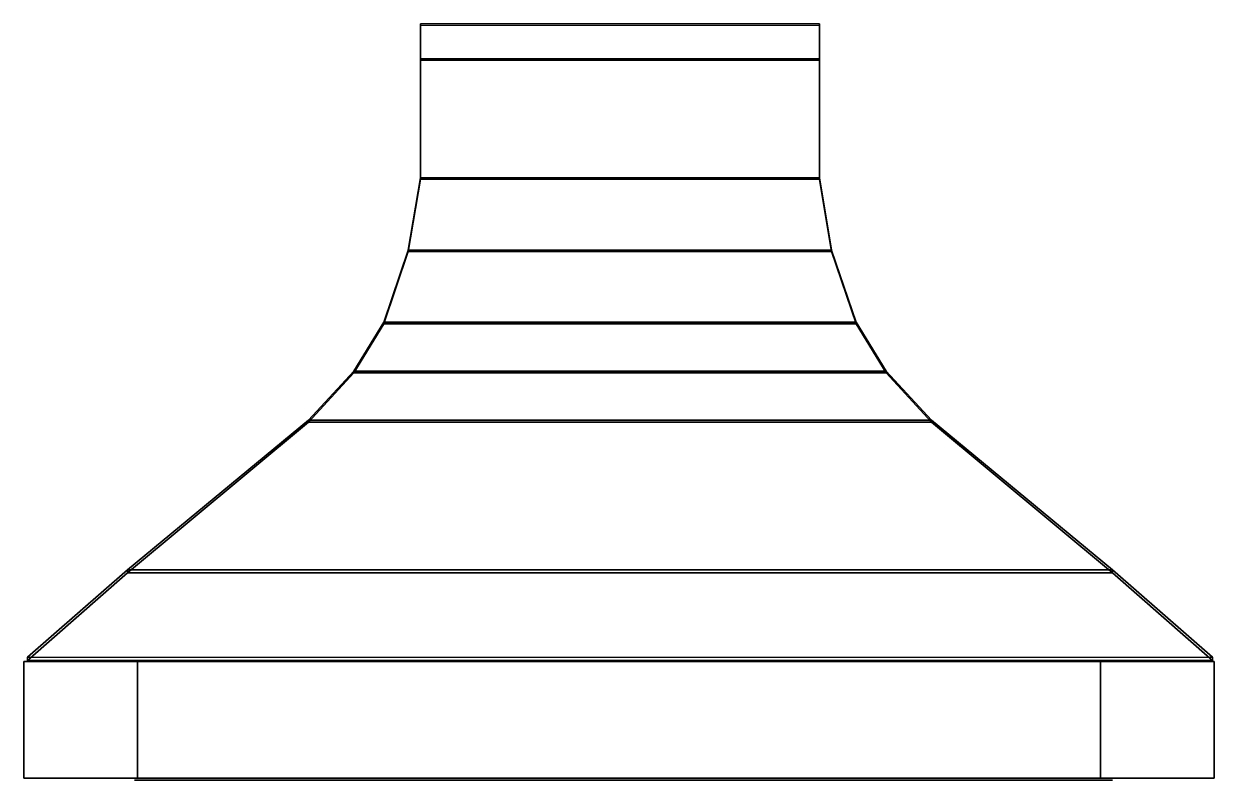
# Model space of a CAD drawing. Extents: x -15 to 15, y -19.1 to 0.
import ezdxf

# ---------------------------------------------------------------- set-up
doc = ezdxf.new("R2010")
doc.units = 0
doc.layers.add('CRISTAL', color=160, linetype='CONTINUOUS')
doc.layers.add('METAL', color=220, linetype='CONTINUOUS')

msp = doc.modelspace()

# ---------------------------------------------------------------- meshes
at = {"layer": 'CRISTAL'}
mesh = msp.add_polyface(dxfattribs=at)
corners = [(12.449, -19.061, -12.375), (12.449, -19.061, 12.138), (-12.21, -19.061, 12.138), (-12.21, -19.061, -12.375)]
mesh.append_faces([[corners[k] for k in face] for face in [(0, 1, 2, 3)]])
at = {"layer": 'METAL'}
mesh = msp.add_polyface(dxfattribs=at)
corners = [(-14.907, -16.046, -14.959), (-14.907, -16.046, -14.959), (-14.907, -15.957, 14.959), (-14.907, -15.957, 14.959), (-12.385, -13.837, -12.433), (-12.385, -13.837, -12.433), (-12.385, -13.837, -12.433), (-12.385, -13.837, -12.433), (-12.385, -13.764, 12.433), (-12.385, -13.764, 12.433), (-12.385, -13.764, 12.433), (-12.385, -13.764, 12.433), (-7.825, -10.038, -7.867), (-7.825, -10.038, -7.867), (-7.825, -10.038, -7.867), (-7.825, -10.038, -7.867), (-7.825, -9.991, 7.866), (-7.825, -9.991, 7.866), (-7.825, -9.991, 7.866), (-7.825, -9.991, 7.866), (-6.679, -8.797, -6.72), (-6.679, -8.797, -6.72), (-6.679, -8.797, -6.72), (-6.679, -8.797, -6.72), (-6.679, -8.757, 6.719), (-6.679, -8.757, 6.719), (-6.679, -8.757, 6.719), (-6.679, -8.757, 6.719), (-5.924, -7.557, -5.963), (-5.924, -7.557, -5.963), (-5.924, -7.557, -5.963), (-5.924, -7.557, -5.963), (-5.924, -7.522, 5.963), (-5.924, -7.522, 5.963), (-5.924, -7.522, 5.963), (-5.924, -7.522, 5.963), (-5.306, -5.734, -5.345), (-5.306, -5.734, -5.345), (-5.306, -5.734, -5.345), (-5.306, -5.734, -5.345), (-5.306, -5.703, 5.345), (-5.306, -5.703, 5.345), (-5.306, -5.703, 5.345), (-5.306, -5.703, 5.345), (-4.999, -0.03, -5.037), (-4.999, -0.03, -5.037), (-4.999, -3.912, -5.037), (-4.999, -3.912, -5.037), (-4.999, -3.912, -5.037), (-4.999, -3.912, -5.037), (-4.999, -0.913, -5.037), (-4.999, -0.913, -5.037), (-4.999, -3.882, 5.037), (-4.999, -3.882, 5.037), (-4.999, -3.882, 5.037), (-4.999, -3.882, 5.037), (-4.999, -0.883, 5.037), (-4.999, -0.883, 5.037), (-4.999, 0, 5.037), (-4.999, 0, 5.037), (5.06, -0.03, -5.037), (5.06, -0.03, -5.037), (5.06, -3.912, -5.037), (5.06, -3.912, -5.037), (5.06, -3.912, -5.037), (5.06, -3.912, -5.037), (5.06, -0.913, -5.037), (5.06, -0.913, -5.037), (5.06, -3.882, 5.037), (5.06, -3.882, 5.037), (5.06, -3.882, 5.037), (5.06, -3.882, 5.037), (5.06, -0.883, 5.037), (5.06, -0.883, 5.037), (5.06, 0, 5.037), (5.06, 0, 5.037), (5.367, -5.734, -5.345), (5.367, -5.734, -5.345), (5.367, -5.734, -5.345), (5.367, -5.734, -5.345), (5.367, -5.703, 5.345), (5.367, -5.703, 5.345), (5.367, -5.703, 5.345), (5.367, -5.703, 5.345), (5.985, -7.557, -5.963), (5.985, -7.557, -5.963), (5.985, -7.557, -5.963), (5.985, -7.557, -5.963), (5.985, -7.522, 5.963), (5.985, -7.522, 5.963), (5.985, -7.522, 5.963), (5.985, -7.522, 5.963), (6.74, -8.797, -6.72), (6.74, -8.797, -6.72), (6.74, -8.797, -6.72), (6.74, -8.797, -6.72), (6.74, -8.757, 6.719), (6.74, -8.757, 6.719), (6.74, -8.757, 6.719), (6.74, -8.757, 6.719), (7.886, -10.038, -7.867), (7.886, -10.038, -7.867), (7.886, -10.038, -7.867), (7.886, -10.038, -7.867), (7.886, -9.991, 7.866), (7.886, -9.991, 7.866), (7.886, -9.991, 7.866), (7.886, -9.991, 7.866), (12.446, -13.837, -12.433), (12.446, -13.837, -12.433), (12.446, -13.837, -12.433), (12.446, -13.837, -12.433), (12.446, -13.764, 12.433), (12.446, -13.764, 12.433), (12.446, -13.764, 12.433), (12.446, -13.764, 12.433), (14.968, -16.046, -14.959), (14.968, -16.046, -14.959), (14.968, -15.957, 14.959), (14.968, -15.957, 14.959)]
mesh.append_faces([[corners[k] for k in face] for face in [(74, 59, 57, 72), (58, 44, 50, 56), (45, 60, 66, 51), (61, 75, 73, 67), (72, 57, 55, 69), (56, 50, 46, 52), (51, 66, 62, 48), (67, 73, 71, 65), (54, 43, 81, 68), (47, 36, 40, 53), (63, 76, 38, 49), (70, 83, 79, 64), (34, 27, 97, 88), (29, 20, 24, 33), (85, 92, 22, 31), (90, 99, 95, 86), (104, 18, 10, 112), (17, 13, 5, 9), (15, 101, 109, 7), (102, 106, 114, 110), (113, 11, 3, 118), (8, 4, 0, 2), (6, 108, 116, 1), (111, 115, 119, 117), (35, 89, 80, 42), (28, 32, 41, 37), (84, 30, 39, 77), (91, 87, 78, 82), (19, 105, 96, 26), (12, 16, 25, 21), (100, 14, 23, 93), (107, 103, 94, 98)]])
mesh = msp.add_polyface(dxfattribs=at)
corners = [(-15, -19.008, -15), (-15, -19.008, -15), (-15, -19.008, -15), (-15, -19.008, -15), (-15, -16.066, -15), (-15, -16.066, -15), (-15, -16.066, -15), (-15, -16.066, -15), (-15, -19.008, 15.048), (-15, -19.008, 15.048), (-15, -19.008, 15.048), (-15, -19.008, 15.048), (-15, -16.066, 15.048), (-15, -16.066, 15.048), (-15, -16.066, 15.048), (-15, -16.066, 15.048), (-12.134, -19.008, -12.134), (-12.134, -19.008, -12.134), (-12.134, -19.008, -12.134), (-12.134, -16.066, -12.134), (-12.134, -16.066, -12.134), (-12.134, -16.066, -12.134), (-12.134, -19.008, 12.183), (-12.134, -19.008, 12.183), (-12.134, -19.008, 12.183), (-12.134, -16.066, 12.183), (-12.134, -16.066, 12.183), (-12.134, -16.066, 12.183), (12.148, -19.008, -12.134), (12.148, -19.008, -12.134), (12.148, -19.008, -12.134), (12.148, -16.066, -12.134), (12.148, -16.066, -12.134), (12.148, -16.066, -12.134), (12.148, -19.008, 12.183), (12.148, -19.008, 12.183), (12.148, -19.008, 12.183), (12.148, -16.066, 12.183), (12.148, -16.066, 12.183), (12.148, -16.066, 12.183), (15.014, -19.008, -15), (15.014, -19.008, -15), (15.014, -19.008, -15), (15.014, -19.008, -15), (15.014, -16.066, -15), (15.014, -16.066, -15), (15.014, -16.066, -15), (15.014, -16.066, -15), (15.014, -19.008, 15.048), (15.014, -19.008, 15.048), (15.014, -19.008, 15.048), (15.014, -19.008, 15.048), (15.014, -16.066, 15.048), (15.014, -16.066, 15.048), (15.014, -16.066, 15.048), (15.014, -16.066, 15.048)]
mesh.append_faces([[corners[k] for k in face] for face in [(54, 15, 11, 50), (12, 4, 0, 8), (5, 44, 40, 1), (47, 55, 51, 43), (49, 9, 23, 36), (10, 2, 16, 23), (3, 41, 29, 16), (42, 48, 36, 29), (52, 46, 32, 39), (45, 7, 19, 32), (6, 14, 26, 19), (13, 53, 39, 26), (35, 22, 25, 38), (24, 18, 21, 27), (17, 30, 33, 20), (28, 34, 37, 31)]])

doc.saveas('drawing.dxf')
